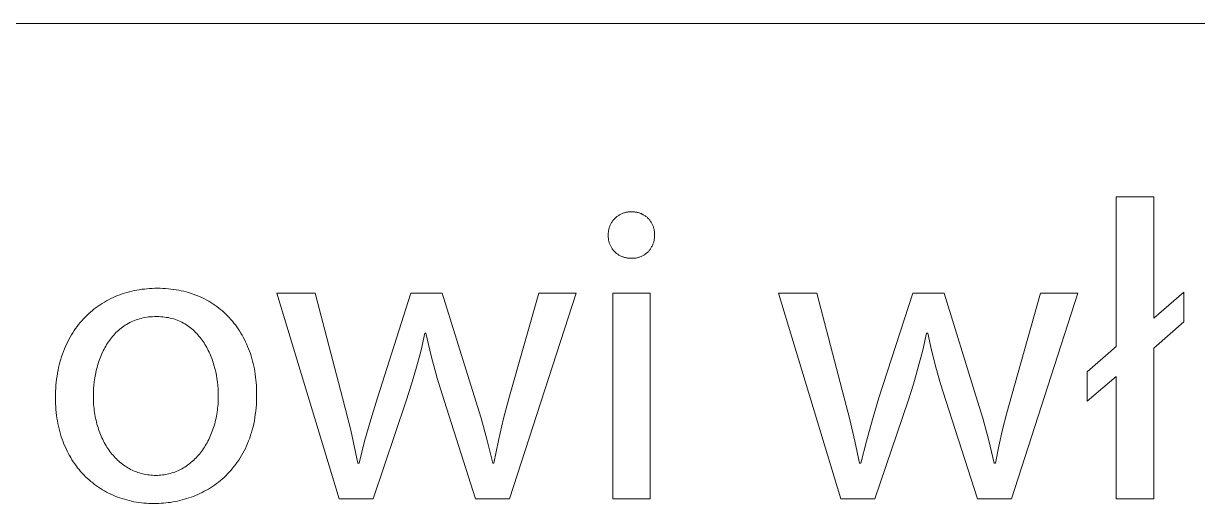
# Model space of a CAD drawing. Header units: millimetres. Extents: x 0 to 4468, y 0 to 3122.
# Drawn here: x 3651.7 to 3775.1, y 74.4 to 124.9 of the extents above; entities that cross this region are included whole.
import ezdxf

# ---------------------------------------------------------------- set-up
doc = ezdxf.new("R2010")
doc.units = ezdxf.units.MM
doc.header["$MEASUREMENT"] = 0
doc.layers.add('Domyślny', color=7, linetype='Continuous', true_color=0x000000)

msp = doc.modelspace()

# ---------------------------------------------------------------- linework, layer by layer
at = {"layer": 'Domyślny', "color": 18, "lineweight": 15, "true_color": 0x000000}
for p, q in [((2779.7, 124.86), (4464.07, 124.86)), ((3766.56, 90.87), (3766.56, 106.63)), ((3766.56, 106.63), (3770.52, 106.63)), ((3770.52, 106.63), (3770.52, 93.86)), ((3714.77, 104.93), (3714.85, 104.95)), ((3714.85, 104.95), (3714.93, 104.98)), ((3714.93, 104.98), (3715.01, 105)), ((3715.01, 105), (3715.09, 105.01)), ((3715.09, 105.01), (3715.17, 105.03)), ((3715.17, 105.03), (3715.26, 105.04)), ((3715.26, 105.04), (3715.34, 105.05)), ((3715.34, 105.05), (3715.42, 105.05)), ((3715.42, 105.05), (3715.5, 105.05)), ((3715.5, 105.05), (3715.59, 105.05)), ((3715.59, 105.05), (3715.67, 105.05)), ((3715.67, 105.05), (3715.75, 105.05)), ((3715.75, 105.05), (3715.83, 105.05)), ((3715.83, 105.05), (3715.91, 105.04)), ((3715.91, 105.04), (3715.99, 105.03)), ((3715.99, 105.03), (3716.07, 105.02)), ((3716.07, 105.02), (3716.15, 105.01)), ((3716.15, 105.01), (3716.23, 104.99)), ((3716.23, 104.99), (3716.31, 104.97)), ((3716.31, 104.97), (3716.39, 104.94)), ((3713.38, 103.71), (3713.42, 103.78)), ((3713.42, 103.78), (3713.46, 103.85)), ((3713.46, 103.85), (3713.5, 103.92)), ((3713.5, 103.92), (3713.55, 103.99)), ((3713.55, 103.99), (3713.59, 104.06)), ((3713.59, 104.06), (3713.64, 104.13)), ((3713.64, 104.13), (3713.69, 104.19)), ((3713.69, 104.19), (3713.75, 104.25)), ((3713.75, 104.25), (3713.8, 104.31)), ((3713.8, 104.31), (3713.86, 104.37)), ((3713.86, 104.37), (3713.92, 104.43)), ((3713.92, 104.43), (3713.98, 104.49)), ((3713.98, 104.49), (3714.05, 104.54)), ((3714.05, 104.54), (3714.11, 104.59)), ((3714.11, 104.59), (3714.18, 104.64)), ((3714.18, 104.64), (3714.25, 104.68)), ((3714.25, 104.68), (3714.32, 104.72)), ((3714.32, 104.72), (3714.39, 104.77)), ((3714.39, 104.77), (3714.47, 104.8)), ((3714.47, 104.8), (3714.54, 104.84)), ((3714.54, 104.84), (3714.62, 104.87)), ((3714.62, 104.87), (3714.69, 104.9)), ((3714.69, 104.9), (3714.77, 104.93)), ((3716.39, 104.94), (3716.46, 104.92)), ((3716.46, 104.92), (3716.54, 104.89)), ((3716.54, 104.89), (3716.61, 104.86)), ((3716.61, 104.86), (3716.69, 104.82)), ((3716.69, 104.82), (3716.76, 104.79)), ((3716.76, 104.79), (3716.83, 104.75)), ((3716.83, 104.75), (3716.9, 104.71)), ((3716.9, 104.71), (3716.97, 104.66)), ((3716.97, 104.66), (3717.04, 104.62)), ((3717.04, 104.62), (3717.1, 104.57)), ((3717.1, 104.57), (3717.17, 104.52)), ((3717.17, 104.52), (3717.23, 104.47)), ((3717.23, 104.47), (3717.29, 104.41)), ((3717.29, 104.41), (3717.35, 104.35)), ((3717.35, 104.35), (3717.4, 104.3)), ((3717.4, 104.3), (3717.45, 104.23)), ((3717.45, 104.23), (3717.51, 104.17)), ((3717.51, 104.17), (3717.56, 104.11)), ((3717.56, 104.11), (3717.6, 104.04)), ((3717.6, 104.04), (3717.65, 103.97)), ((3717.65, 103.97), (3717.69, 103.9)), ((3717.69, 103.9), (3717.73, 103.83)), ((3717.73, 103.83), (3717.77, 103.76)), ((3717.77, 103.76), (3717.8, 103.69)), ((3713.14, 102.67), (3713.15, 102.75)), ((3713.15, 102.58), (3713.14, 102.67)), ((3713.14, 102.5), (3713.15, 102.58)), ((3713.15, 102.42), (3713.14, 102.5)), ((3713.15, 102.83), (3713.16, 102.91)), ((3713.15, 102.75), (3713.15, 102.83)), ((3713.16, 102.91), (3713.17, 103)), ((3713.17, 103), (3713.18, 103.08)), ((3713.18, 103.08), (3713.2, 103.16)), ((3713.2, 103.16), (3713.21, 103.24)), ((3713.21, 103.24), (3713.23, 103.32)), ((3713.23, 103.32), (3713.26, 103.4)), ((3713.26, 103.4), (3713.29, 103.48)), ((3713.29, 103.48), (3713.31, 103.55)), ((3713.31, 103.55), (3713.35, 103.63)), ((3713.35, 103.63), (3713.38, 103.71)), ((3717.8, 103.69), (3717.84, 103.61)), ((3717.84, 103.61), (3717.87, 103.54)), ((3717.87, 103.54), (3717.89, 103.46)), ((3717.89, 103.46), (3717.92, 103.38)), ((3717.92, 103.38), (3717.94, 103.31)), ((3717.94, 103.31), (3717.96, 103.23)), ((3717.96, 103.23), (3717.97, 103.15)), ((3717.97, 103.15), (3717.99, 103.07)), ((3717.99, 103.07), (3718, 102.99)), ((3718, 102.99), (3718.01, 102.91)), ((3718.01, 102.91), (3718.01, 102.83)), ((3718.01, 102.83), (3718.02, 102.74)), ((3718.02, 102.74), (3718.01, 102.66)), ((3718.01, 102.66), (3718.01, 102.58)), ((3718.01, 102.58), (3718.01, 102.5)), ((3718.01, 102.5), (3718.01, 102.42)), ((3713.15, 102.34), (3713.15, 102.42)), ((3713.16, 102.26), (3713.15, 102.34)), ((3713.17, 102.18), (3713.16, 102.26)), ((3713.18, 102.1), (3713.17, 102.18)), ((3713.19, 102.03), (3713.18, 102.1)), ((3713.21, 101.95), (3713.19, 102.03)), ((3713.23, 101.87), (3713.21, 101.95)), ((3713.25, 101.79), (3713.23, 101.87)), ((3713.28, 101.72), (3713.25, 101.79)), ((3713.31, 101.64), (3713.28, 101.72)), ((3713.34, 101.57), (3713.31, 101.64)), ((3713.37, 101.49), (3713.34, 101.57)), ((3713.41, 101.42), (3713.37, 101.49)), ((3713.44, 101.35), (3713.41, 101.42)), ((3713.49, 101.28), (3713.44, 101.35)), ((3713.53, 101.22), (3713.49, 101.28)), ((3717.67, 101.28), (3717.63, 101.21)), ((3717.71, 101.35), (3717.67, 101.28)), ((3717.75, 101.42), (3717.71, 101.35)), ((3717.79, 101.49), (3717.75, 101.42)), ((3717.82, 101.56), (3717.79, 101.49)), ((3717.85, 101.64), (3717.82, 101.56)), ((3717.88, 101.71), (3717.85, 101.64)), ((3717.91, 101.79), (3717.88, 101.71)), ((3717.93, 101.87), (3717.91, 101.79)), ((3717.95, 101.94), (3717.93, 101.87)), ((3717.97, 102.02), (3717.95, 101.94)), ((3717.98, 102.1), (3717.97, 102.02)), ((3717.99, 102.18), (3717.98, 102.1)), ((3718, 102.26), (3717.99, 102.18)), ((3718.01, 102.34), (3718, 102.26)), ((3718.01, 102.42), (3718.01, 102.34)), ((3713.57, 101.15), (3713.53, 101.22)), ((3713.62, 101.09), (3713.57, 101.15)), ((3713.67, 101.02), (3713.62, 101.09)), ((3713.72, 100.96), (3713.67, 101.02)), ((3713.78, 100.9), (3713.72, 100.96)), ((3713.83, 100.84), (3713.78, 100.9)), ((3713.89, 100.79), (3713.83, 100.84)), ((3713.95, 100.74), (3713.89, 100.79)), ((3714.01, 100.68), (3713.95, 100.74)), ((3714.08, 100.64), (3714.01, 100.68)), ((3714.14, 100.59), (3714.08, 100.64)), ((3714.21, 100.54), (3714.14, 100.59)), ((3714.27, 100.5), (3714.21, 100.54)), ((3714.34, 100.46), (3714.27, 100.5)), ((3714.41, 100.42), (3714.34, 100.46)), ((3714.49, 100.39), (3714.41, 100.42)), ((3714.56, 100.36), (3714.49, 100.39)), ((3714.63, 100.33), (3714.56, 100.36)), ((3714.71, 100.3), (3714.63, 100.33)), ((3714.79, 100.27), (3714.71, 100.3)), ((3714.86, 100.25), (3714.79, 100.27)), ((3714.94, 100.23), (3714.86, 100.25)), ((3715.02, 100.22), (3714.94, 100.23)), ((3715.1, 100.2), (3715.02, 100.22)), ((3715.18, 100.19), (3715.1, 100.2)), ((3715.26, 100.18), (3715.18, 100.19)), ((3715.34, 100.18), (3715.26, 100.18)), ((3715.42, 100.17), (3715.34, 100.18)), ((3715.5, 100.17), (3715.42, 100.17)), ((3715.58, 100.17), (3715.5, 100.17)), ((3715.66, 100.16), (3715.58, 100.17)), ((3715.74, 100.16), (3715.66, 100.16)), ((3715.82, 100.17), (3715.74, 100.16)), ((3715.9, 100.17), (3715.82, 100.17)), ((3715.98, 100.18), (3715.9, 100.17)), ((3716.06, 100.19), (3715.98, 100.18)), ((3716.14, 100.21), (3716.06, 100.19)), ((3716.22, 100.22), (3716.14, 100.21)), ((3716.29, 100.24), (3716.22, 100.22)), ((3716.37, 100.27), (3716.29, 100.24)), ((3716.45, 100.29), (3716.37, 100.27)), ((3716.52, 100.32), (3716.45, 100.29)), ((3716.6, 100.35), (3716.52, 100.32)), ((3716.67, 100.38), (3716.6, 100.35)), ((3716.74, 100.42), (3716.67, 100.38)), ((3716.81, 100.45), (3716.74, 100.42)), ((3716.88, 100.49), (3716.81, 100.45)), ((3716.95, 100.54), (3716.88, 100.49)), ((3717.02, 100.58), (3716.95, 100.54)), ((3717.08, 100.63), (3717.02, 100.58)), ((3717.15, 100.68), (3717.08, 100.63)), ((3717.21, 100.73), (3717.15, 100.68)), ((3717.27, 100.78), (3717.21, 100.73)), ((3717.33, 100.84), (3717.27, 100.78)), ((3717.38, 100.9), (3717.33, 100.84)), ((3717.44, 100.96), (3717.38, 100.9)), ((3717.49, 101.02), (3717.44, 100.96)), ((3717.54, 101.08), (3717.49, 101.02)), ((3717.59, 101.14), (3717.54, 101.08)), ((3717.63, 101.21), (3717.59, 101.14)), ((3661.54, 96.23), (3661.79, 96.33)), ((3661.79, 96.33), (3662.03, 96.41)), ((3662.03, 96.41), (3662.28, 96.5)), ((3662.28, 96.5), (3662.53, 96.57)), ((3662.53, 96.57), (3662.79, 96.64)), ((3662.79, 96.64), (3663.04, 96.7)), ((3663.04, 96.7), (3663.3, 96.76)), ((3663.3, 96.76), (3663.56, 96.81)), ((3663.56, 96.81), (3663.83, 96.86)), ((3663.83, 96.86), (3664.1, 96.9)), ((3664.1, 96.9), (3664.37, 96.93)), ((3664.37, 96.93), (3664.64, 96.96)), ((3664.64, 96.96), (3664.91, 96.98)), ((3664.91, 96.98), (3665.19, 97)), ((3665.19, 97), (3665.46, 97.01)), ((3665.46, 97.01), (3665.74, 97.01)), ((3665.74, 97.01), (3666.03, 97.01)), ((3666.03, 97.01), (3666.32, 97)), ((3666.32, 97), (3666.6, 96.98)), ((3666.6, 96.98), (3666.89, 96.96)), ((3666.89, 96.96), (3667.16, 96.93)), ((3667.16, 96.93), (3667.44, 96.89)), ((3667.44, 96.89), (3667.71, 96.85)), ((3667.71, 96.85), (3667.98, 96.8)), ((3667.98, 96.8), (3668.24, 96.75)), ((3668.24, 96.75), (3668.5, 96.69)), ((3668.5, 96.69), (3668.76, 96.62)), ((3668.76, 96.62), (3669.02, 96.55)), ((3669.02, 96.55), (3669.27, 96.47)), ((3669.27, 96.47), (3669.51, 96.39)), ((3669.51, 96.39), (3669.76, 96.3)), ((3684.84, 74.86), (3678.31, 96.51)), ((3678.31, 96.51), (3682.34, 96.51)), ((3682.34, 96.51), (3685.2, 85.5)), ((3688.87, 85.47), (3692.4, 96.51)), ((3692.4, 96.51), (3695.7, 96.51)), ((3695.7, 96.51), (3699.06, 85.68)), ((3702.77, 85.65), (3705.86, 96.51)), ((3709.76, 96.51), (3702.77, 74.86)), ((3705.86, 96.51), (3709.76, 96.51)), ((3713.62, 96.51), (3717.57, 96.51)), ((3713.62, 74.86), (3713.62, 96.51)), ((3717.57, 96.51), (3717.57, 74.86)), ((3737.62, 74.86), (3731.07, 96.51)), ((3731.07, 96.51), (3735.1, 96.51)), ((3735.1, 96.51), (3737.96, 85.5)), ((3741.62, 85.47), (3745.17, 96.51)), ((3745.17, 96.51), (3748.48, 96.51)), ((3748.48, 96.51), (3751.82, 85.68)), ((3755.54, 85.65), (3758.62, 96.51)), ((3762.52, 96.51), (3755.54, 74.86)), ((3758.62, 96.51), (3762.52, 96.51)), ((3770.52, 93.86), (3773.69, 96.6)), ((3773.69, 96.6), (3773.69, 93.46)), ((3659.3, 94.99), (3659.51, 95.14)), ((3659.51, 95.14), (3659.72, 95.28)), ((3659.72, 95.28), (3659.94, 95.42)), ((3659.94, 95.42), (3660.16, 95.55)), ((3660.16, 95.55), (3660.38, 95.68)), ((3660.38, 95.68), (3660.6, 95.8)), ((3660.6, 95.8), (3660.83, 95.92)), ((3660.83, 95.92), (3661.07, 96.03)), ((3661.07, 96.03), (3661.3, 96.13)), ((3661.3, 96.13), (3661.54, 96.23)), ((3669.76, 96.3), (3670, 96.2)), ((3670, 96.2), (3670.23, 96.1)), ((3670.23, 96.1), (3670.47, 95.99)), ((3670.47, 95.99), (3670.69, 95.88)), ((3670.69, 95.88), (3670.92, 95.76)), ((3670.92, 95.76), (3671.14, 95.64)), ((3671.14, 95.64), (3671.36, 95.51)), ((3671.36, 95.51), (3671.57, 95.37)), ((3671.57, 95.37), (3671.78, 95.23)), ((3671.78, 95.23), (3671.98, 95.09)), ((3671.98, 95.09), (3672.18, 94.93)), ((3657.96, 93.79), (3658.14, 93.98)), ((3658.14, 93.98), (3658.32, 94.16)), ((3658.32, 94.16), (3658.51, 94.34)), ((3658.51, 94.34), (3658.7, 94.51)), ((3658.7, 94.51), (3658.9, 94.67)), ((3658.9, 94.67), (3659.1, 94.83)), ((3659.1, 94.83), (3659.3, 94.99)), ((3664.04, 93.84), (3663.85, 93.79)), ((3664.22, 93.89), (3664.04, 93.84)), ((3664.42, 93.93), (3664.22, 93.89)), ((3664.61, 93.96), (3664.42, 93.93)), ((3664.81, 93.99), (3664.61, 93.96)), ((3665.02, 94.01), (3664.81, 93.99)), ((3665.23, 94.02), (3665.02, 94.01)), ((3665.44, 94.03), (3665.23, 94.02)), ((3665.65, 94.04), (3665.44, 94.03)), ((3665.87, 94.03), (3665.65, 94.04)), ((3666.08, 94.02), (3665.87, 94.03)), ((3666.29, 94.01), (3666.08, 94.02)), ((3666.49, 93.98), (3666.29, 94.01)), ((3666.69, 93.95), (3666.49, 93.98)), ((3666.89, 93.92), (3666.69, 93.95)), ((3667.08, 93.88), (3666.89, 93.92)), ((3667.27, 93.83), (3667.08, 93.88)), ((3672.18, 94.93), (3672.38, 94.78)), ((3672.38, 94.78), (3672.57, 94.62)), ((3672.57, 94.62), (3672.76, 94.45)), ((3672.76, 94.45), (3672.94, 94.28)), ((3672.94, 94.28), (3673.12, 94.1)), ((3673.12, 94.1), (3673.29, 93.92)), ((3673.29, 93.92), (3673.46, 93.74)), ((3656.98, 92.55), (3657.13, 92.77)), ((3657.13, 92.77), (3657.29, 92.99)), ((3657.29, 92.99), (3657.45, 93.19)), ((3657.45, 93.19), (3657.61, 93.4)), ((3657.61, 93.4), (3657.78, 93.6)), ((3657.78, 93.6), (3657.96, 93.79)), ((3661.77, 92.7), (3661.64, 92.58)), ((3661.91, 92.81), (3661.77, 92.7)), ((3662.05, 92.92), (3661.91, 92.81)), ((3662.2, 93.02), (3662.05, 92.92)), ((3662.35, 93.12), (3662.2, 93.02)), ((3662.5, 93.21), (3662.35, 93.12)), ((3662.66, 93.3), (3662.5, 93.21)), ((3662.82, 93.39), (3662.66, 93.3)), ((3662.98, 93.47), (3662.82, 93.39)), ((3663.15, 93.54), (3662.98, 93.47)), ((3663.32, 93.61), (3663.15, 93.54)), ((3663.49, 93.68), (3663.32, 93.61)), ((3663.67, 93.74), (3663.49, 93.68)), ((3663.85, 93.79), (3663.67, 93.74)), ((3667.45, 93.78), (3667.27, 93.83)), ((3667.63, 93.72), (3667.45, 93.78)), ((3667.81, 93.65), (3667.63, 93.72)), ((3667.98, 93.58), (3667.81, 93.65)), ((3668.15, 93.51), (3667.98, 93.58)), ((3668.31, 93.43), (3668.15, 93.51)), ((3668.48, 93.34), (3668.31, 93.43)), ((3668.63, 93.25), (3668.48, 93.34)), ((3668.79, 93.16), (3668.63, 93.25)), ((3668.93, 93.06), (3668.79, 93.16)), ((3669.08, 92.96), (3668.93, 93.06)), ((3669.22, 92.85), (3669.08, 92.96)), ((3669.36, 92.74), (3669.22, 92.85)), ((3669.5, 92.62), (3669.36, 92.74)), ((3669.63, 92.5), (3669.5, 92.62)), ((3673.46, 93.74), (3673.62, 93.55)), ((3673.62, 93.55), (3673.78, 93.35)), ((3673.78, 93.35), (3673.94, 93.15)), ((3673.94, 93.15), (3674.09, 92.94)), ((3674.09, 92.94), (3674.24, 92.74)), ((3674.24, 92.74), (3674.38, 92.52)), ((3773.69, 93.46), (3770.52, 90.72)), ((3656.18, 91.13), (3656.3, 91.38)), ((3656.3, 91.38), (3656.42, 91.63)), ((3656.42, 91.63), (3656.56, 91.87)), ((3656.56, 91.87), (3656.69, 92.1)), ((3656.69, 92.1), (3656.83, 92.33)), ((3656.83, 92.33), (3656.98, 92.55)), ((3660.59, 91.38), (3660.49, 91.23)), ((3660.69, 91.53), (3660.59, 91.38)), ((3660.8, 91.67), (3660.69, 91.53)), ((3660.91, 91.81), (3660.8, 91.67)), ((3661.02, 91.95), (3660.91, 91.81)), ((3661.14, 92.08), (3661.02, 91.95)), ((3661.26, 92.21), (3661.14, 92.08)), ((3661.38, 92.34), (3661.26, 92.21)), ((3661.51, 92.46), (3661.38, 92.34)), ((3661.64, 92.58), (3661.51, 92.46)), ((3669.75, 92.37), (3669.63, 92.5)), ((3669.88, 92.25), (3669.75, 92.37)), ((3670, 92.11), (3669.88, 92.25)), ((3670.11, 91.98), (3670, 92.11)), ((3670.23, 91.84), (3670.11, 91.98)), ((3670.34, 91.7), (3670.23, 91.84)), ((3670.44, 91.56), (3670.34, 91.7)), ((3670.55, 91.41), (3670.44, 91.56)), ((3670.64, 91.26), (3670.55, 91.41)), ((3674.38, 92.52), (3674.51, 92.3)), ((3674.51, 92.3), (3674.64, 92.08)), ((3674.64, 92.08), (3674.77, 91.85)), ((3674.77, 91.85), (3674.89, 91.62)), ((3674.89, 91.62), (3675.01, 91.39)), ((3675.01, 91.39), (3675.12, 91.15)), ((3693.87, 92.3), (3693.46, 90.49)), ((3693.96, 92.3), (3693.87, 92.3)), ((3694.52, 89.91), (3693.96, 92.3)), ((3746.63, 92.3), (3746.22, 90.49)), ((3746.74, 92.3), (3746.63, 92.3)), ((3747.14, 90.51), (3746.74, 92.3)), ((3655.75, 90.09), (3655.85, 90.36)), ((3655.85, 90.36), (3655.95, 90.62)), ((3655.95, 90.62), (3656.06, 90.88)), ((3656.06, 90.88), (3656.18, 91.13)), ((3659.96, 90.27), (3659.88, 90.1)), ((3660.04, 90.44), (3659.96, 90.27)), ((3660.12, 90.6), (3660.04, 90.44)), ((3660.21, 90.76), (3660.12, 90.6)), ((3660.3, 90.92), (3660.21, 90.76)), ((3660.39, 91.08), (3660.3, 90.92)), ((3660.49, 91.23), (3660.39, 91.08)), ((3670.74, 91.1), (3670.64, 91.26)), ((3670.83, 90.95), (3670.74, 91.1)), ((3670.92, 90.79), (3670.83, 90.95)), ((3671.01, 90.63), (3670.92, 90.79)), ((3671.09, 90.47), (3671.01, 90.63)), ((3671.17, 90.3), (3671.09, 90.47)), ((3671.24, 90.14), (3671.17, 90.3)), ((3671.32, 89.97), (3671.24, 90.14)), ((3675.12, 91.15), (3675.22, 90.9)), ((3675.22, 90.9), (3675.32, 90.65)), ((3675.32, 90.65), (3675.42, 90.4)), ((3675.42, 90.4), (3675.51, 90.15)), ((3675.51, 90.15), (3675.59, 89.89)), ((3693.46, 90.49), (3692.99, 88.7)), ((3746.22, 90.49), (3745.75, 88.7)), ((3747.6, 88.72), (3747.14, 90.51)), ((3763.52, 88.22), (3766.56, 90.87)), ((3770.52, 90.72), (3770.52, 74.86)), ((3655.35, 88.67), (3655.42, 88.97)), ((3655.42, 88.97), (3655.49, 89.25)), ((3655.49, 89.25), (3655.57, 89.54)), ((3655.57, 89.54), (3655.66, 89.82)), ((3655.66, 89.82), (3655.75, 90.09)), ((3659.49, 89.05), (3659.44, 88.87)), ((3659.55, 89.23), (3659.49, 89.05)), ((3659.61, 89.41), (3659.55, 89.23)), ((3659.67, 89.59), (3659.61, 89.41)), ((3659.74, 89.76), (3659.67, 89.59)), ((3659.81, 89.93), (3659.74, 89.76)), ((3659.88, 90.1), (3659.81, 89.93)), ((3671.39, 89.8), (3671.32, 89.97)), ((3671.45, 89.63), (3671.39, 89.8)), ((3671.52, 89.45), (3671.45, 89.63)), ((3671.57, 89.28), (3671.52, 89.45)), ((3671.63, 89.11), (3671.57, 89.28)), ((3671.68, 88.93), (3671.63, 89.11)), ((3671.78, 88.57), (3671.68, 88.93)), ((3675.59, 89.89), (3675.67, 89.62)), ((3675.67, 89.62), (3675.74, 89.35)), ((3675.74, 89.35), (3675.81, 89.08)), ((3675.81, 89.08), (3675.87, 88.81)), ((3695.16, 87.54), (3694.52, 89.91)), ((3655.14, 87.46), (3655.18, 87.77)), ((3655.18, 87.77), (3655.23, 88.07)), ((3655.23, 88.07), (3655.29, 88.38)), ((3655.29, 88.38), (3655.35, 88.67)), ((3659.22, 87.94), (3659.15, 87.57)), ((3659.3, 88.32), (3659.22, 87.94)), ((3659.34, 88.5), (3659.3, 88.32)), ((3659.39, 88.69), (3659.34, 88.5)), ((3659.44, 88.87), (3659.39, 88.69)), ((3671.87, 88.22), (3671.78, 88.57)), ((3671.94, 87.86), (3671.87, 88.22)), ((3672, 87.5), (3671.94, 87.86)), ((3675.87, 88.81), (3675.93, 88.53)), ((3675.93, 88.53), (3675.98, 88.25)), ((3675.98, 88.25), (3676.03, 87.96)), ((3676.03, 87.96), (3676.06, 87.67)), ((3676.06, 87.67), (3676.1, 87.38)), ((3692.99, 88.7), (3692.47, 86.91)), ((3745.75, 88.7), (3745.24, 86.91)), ((3748.1, 86.95), (3747.6, 88.72)), ((3763.52, 85.14), (3763.52, 88.22)), ((3766.56, 87.73), (3763.52, 85.14)), ((3766.56, 74.86), (3766.56, 87.73)), ((3655.03, 86.17), (3655.05, 86.5)), ((3655.05, 86.5), (3655.07, 86.82)), ((3655.07, 86.82), (3655.1, 87.14)), ((3655.1, 87.14), (3655.14, 87.46)), ((3659.06, 86.8), (3659.03, 86.42)), ((3659.1, 87.18), (3659.06, 86.8)), ((3659.15, 87.57), (3659.1, 87.18)), ((3672.05, 87.14), (3672, 87.5)), ((3672.09, 86.78), (3672.05, 87.14)), ((3672.12, 86.43), (3672.09, 86.78)), ((3672.14, 86.08), (3672.12, 86.43)), ((3676.1, 87.38), (3676.12, 87.08)), ((3676.12, 87.08), (3676.15, 86.78)), ((3676.15, 86.78), (3676.16, 86.48)), ((3676.16, 86.48), (3676.17, 86.18)), ((3692.47, 86.91), (3691.91, 85.15)), ((3695.88, 85.19), (3695.16, 87.54)), ((3745.24, 86.91), (3744.68, 85.15)), ((3748.66, 85.19), (3748.1, 86.95)), ((3655.02, 85.83), (3655.03, 86.17)), ((3655.02, 85.5), (3655.02, 85.83)), ((3655.02, 85.18), (3655.02, 85.5)), ((3659.01, 86.03), (3659, 85.64)), ((3659, 85.64), (3659, 85.42)), ((3659, 85.42), (3659.01, 85.2)), ((3659.03, 86.42), (3659.01, 86.03)), ((3659.01, 85.2), (3659.02, 84.99)), ((3672.12, 85.06), (3672.13, 85.28)), ((3672.13, 85.28), (3672.14, 85.51)), ((3672.14, 85.73), (3672.14, 86.08)), ((3672.14, 85.51), (3672.14, 85.73)), ((3676.17, 85.5), (3676.16, 85.13)), ((3676.17, 86.18), (3676.17, 85.87)), ((3676.17, 85.87), (3676.17, 85.5)), ((3685.2, 85.5), (3686.07, 82.07)), ((3688.17, 83.2), (3688.87, 85.47)), ((3699.06, 85.68), (3699.77, 83.34)), ((3702.14, 83.32), (3702.77, 85.65)), ((3737.96, 85.5), (3738.55, 83.22)), ((3740.93, 83.2), (3741.62, 85.47)), ((3751.82, 85.68), (3752.53, 83.34)), ((3755.05, 83.91), (3755.54, 85.65)), ((3655.03, 84.86), (3655.02, 85.18)), ((3655.04, 84.55), (3655.03, 84.86)), ((3655.07, 84.24), (3655.04, 84.55)), ((3655.1, 83.94), (3655.07, 84.24)), ((3659.02, 84.99), (3659.03, 84.77)), ((3659.03, 84.77), (3659.05, 84.56)), ((3659.05, 84.56), (3659.07, 84.35)), ((3659.07, 84.35), (3659.1, 84.14)), ((3659.1, 84.14), (3659.13, 83.93)), ((3671.98, 83.76), (3672.01, 83.97)), ((3672.01, 83.97), (3672.04, 84.18)), ((3672.04, 84.18), (3672.07, 84.4)), ((3672.07, 84.4), (3672.09, 84.62)), ((3672.09, 84.62), (3672.11, 84.83)), ((3672.11, 84.83), (3672.12, 85.06)), ((3676.07, 84.07), (3676.03, 83.73)), ((3676.11, 84.42), (3676.07, 84.07)), ((3676.14, 84.77), (3676.11, 84.42)), ((3676.16, 85.13), (3676.14, 84.77)), ((3691.91, 85.15), (3688.41, 74.86)), ((3699.2, 74.86), (3695.88, 85.19)), ((3744.68, 85.15), (3741.19, 74.86)), ((3751.97, 74.86), (3748.66, 85.19)), ((3655.13, 83.64), (3655.1, 83.94)), ((3655.17, 83.35), (3655.13, 83.64)), ((3655.22, 83.06), (3655.17, 83.35)), ((3655.27, 82.77), (3655.22, 83.06)), ((3655.33, 82.49), (3655.27, 82.77)), ((3659.13, 83.93), (3659.16, 83.72)), ((3659.16, 83.72), (3659.2, 83.52)), ((3659.2, 83.52), (3659.24, 83.32)), ((3659.24, 83.32), (3659.28, 83.12)), ((3659.28, 83.12), (3659.33, 82.92)), ((3659.33, 82.92), (3659.38, 82.73)), ((3659.38, 82.73), (3659.43, 82.54)), ((3671.7, 82.55), (3671.76, 82.75)), ((3671.76, 82.75), (3671.81, 82.95)), ((3671.81, 82.95), (3671.86, 83.15)), ((3671.86, 83.15), (3671.9, 83.35)), ((3671.9, 83.35), (3671.94, 83.55)), ((3671.94, 83.55), (3671.98, 83.76)), ((3675.86, 82.75), (3675.79, 82.44)), ((3675.93, 83.07), (3675.86, 82.75)), ((3675.98, 83.4), (3675.93, 83.07)), ((3676.03, 83.73), (3675.98, 83.4)), ((3687.53, 80.92), (3688.17, 83.2)), ((3699.77, 83.34), (3700.42, 80.99)), ((3701.59, 80.98), (3702.14, 83.32)), ((3738.55, 83.22), (3739.09, 80.92)), ((3740.29, 80.91), (3740.93, 83.2)), ((3752.53, 83.34), (3753.17, 80.99)), ((3754.61, 82.16), (3755.05, 83.91)), ((3655.4, 82.21), (3655.33, 82.49)), ((3655.47, 81.93), (3655.4, 82.21)), ((3655.55, 81.66), (3655.47, 81.93)), ((3655.63, 81.39), (3655.55, 81.66)), ((3659.43, 82.54), (3659.49, 82.35)), ((3659.49, 82.35), (3659.55, 82.16)), ((3659.55, 82.16), (3659.61, 81.98)), ((3659.61, 81.98), (3659.68, 81.8)), ((3659.68, 81.8), (3659.75, 81.62)), ((3659.75, 81.62), (3659.83, 81.44)), ((3671.3, 81.44), (3671.37, 81.62)), ((3671.37, 81.62), (3671.44, 81.8)), ((3671.44, 81.8), (3671.51, 81.99)), ((3671.51, 81.99), (3671.58, 82.17)), ((3671.58, 82.17), (3671.64, 82.36)), ((3671.64, 82.36), (3671.7, 82.55)), ((3675.54, 81.54), (3675.44, 81.25)), ((3675.63, 81.83), (3675.54, 81.54)), ((3675.71, 82.13), (3675.63, 81.83)), ((3675.79, 82.44), (3675.71, 82.13)), ((3686.07, 82.07), (3686.82, 78.61)), ((3754.22, 80.39), (3754.61, 82.16)), ((3655.72, 81.13), (3655.63, 81.39)), ((3655.81, 80.87), (3655.72, 81.13)), ((3655.91, 80.62), (3655.81, 80.87)), ((3656.02, 80.37), (3655.91, 80.62)), ((3656.13, 80.13), (3656.02, 80.37)), ((3659.83, 81.44), (3659.9, 81.27)), ((3659.9, 81.27), (3659.98, 81.1)), ((3659.98, 81.1), (3660.07, 80.93)), ((3660.07, 80.93), (3660.15, 80.77)), ((3660.15, 80.77), (3660.24, 80.61)), ((3660.24, 80.61), (3660.34, 80.45)), ((3660.34, 80.45), (3660.43, 80.3)), ((3660.43, 80.3), (3660.53, 80.14)), ((3670.58, 80.14), (3670.68, 80.29)), ((3670.68, 80.29), (3670.77, 80.44)), ((3670.77, 80.44), (3670.87, 80.6)), ((3670.87, 80.6), (3670.96, 80.76)), ((3670.96, 80.76), (3671.05, 80.93)), ((3671.05, 80.93), (3671.13, 81.1)), ((3671.13, 81.1), (3671.22, 81.27)), ((3671.22, 81.27), (3671.3, 81.44)), ((3675.11, 80.42), (3674.99, 80.16)), ((3675.22, 80.69), (3675.11, 80.42)), ((3675.33, 80.97), (3675.22, 80.69)), ((3675.44, 81.25), (3675.33, 80.97)), ((3686.95, 78.61), (3687.53, 80.92)), ((3700.42, 80.99), (3701, 78.61)), ((3701.12, 78.61), (3701.59, 80.98)), ((3739.09, 80.92), (3739.56, 78.61)), ((3739.71, 78.61), (3740.29, 80.91)), ((3753.17, 80.99), (3753.74, 78.61)), ((3753.89, 78.61), (3754.22, 80.39)), ((3656.24, 79.89), (3656.13, 80.13)), ((3656.36, 79.65), (3656.24, 79.89)), ((3656.49, 79.42), (3656.36, 79.65)), ((3656.62, 79.19), (3656.49, 79.42)), ((3656.75, 78.97), (3656.62, 79.19)), ((3660.53, 80.14), (3660.63, 80)), ((3660.63, 80), (3660.74, 79.85)), ((3660.74, 79.85), (3660.84, 79.71)), ((3660.84, 79.71), (3660.95, 79.57)), ((3660.95, 79.57), (3661.07, 79.44)), ((3661.07, 79.44), (3661.18, 79.31)), ((3661.18, 79.31), (3661.3, 79.18)), ((3661.3, 79.18), (3661.42, 79.06)), ((3661.42, 79.06), (3661.55, 78.94)), ((3669.55, 78.93), (3669.67, 79.05)), ((3669.67, 79.05), (3669.8, 79.17)), ((3669.8, 79.17), (3669.92, 79.3)), ((3669.92, 79.3), (3670.03, 79.43)), ((3670.03, 79.43), (3670.15, 79.56)), ((3670.15, 79.56), (3670.26, 79.7)), ((3670.26, 79.7), (3670.37, 79.84)), ((3670.37, 79.84), (3670.47, 79.99)), ((3670.47, 79.99), (3670.58, 80.14)), ((3674.45, 79.17), (3674.3, 78.94)), ((3674.59, 79.41), (3674.45, 79.17)), ((3674.73, 79.65), (3674.59, 79.41)), ((3674.86, 79.9), (3674.73, 79.65)), ((3674.99, 80.16), (3674.86, 79.9)), ((3656.89, 78.76), (3656.75, 78.97)), ((3657.04, 78.54), (3656.89, 78.76)), ((3657.19, 78.34), (3657.04, 78.54)), ((3657.34, 78.13), (3657.19, 78.34)), ((3657.5, 77.93), (3657.34, 78.13)), ((3657.66, 77.74), (3657.5, 77.93)), ((3661.55, 78.94), (3661.67, 78.82)), ((3661.67, 78.82), (3661.8, 78.71)), ((3661.8, 78.71), (3661.93, 78.6)), ((3661.93, 78.6), (3662.07, 78.5)), ((3662.07, 78.5), (3662.2, 78.4)), ((3662.2, 78.4), (3662.34, 78.3)), ((3662.34, 78.3), (3662.48, 78.21)), ((3662.48, 78.21), (3662.63, 78.12)), ((3662.63, 78.12), (3662.77, 78.04)), ((3662.77, 78.04), (3662.92, 77.96)), ((3662.92, 77.96), (3663.07, 77.89)), ((3663.07, 77.89), (3663.22, 77.82)), ((3663.22, 77.82), (3663.38, 77.75)), ((3667.72, 77.74), (3667.87, 77.81)), ((3667.87, 77.81), (3668.02, 77.88)), ((3668.02, 77.88), (3668.17, 77.95)), ((3668.17, 77.95), (3668.32, 78.03)), ((3668.32, 78.03), (3668.47, 78.11)), ((3668.47, 78.11), (3668.61, 78.2)), ((3668.61, 78.2), (3668.75, 78.29)), ((3668.75, 78.29), (3668.89, 78.39)), ((3668.89, 78.39), (3669.03, 78.49)), ((3669.03, 78.49), (3669.16, 78.59)), ((3669.16, 78.59), (3669.29, 78.7)), ((3669.29, 78.7), (3669.42, 78.81)), ((3669.42, 78.81), (3669.55, 78.93)), ((3673.48, 77.86), (3673.3, 77.67)), ((3673.65, 78.07), (3673.48, 77.86)), ((3673.82, 78.28), (3673.65, 78.07)), ((3673.98, 78.49), (3673.82, 78.28)), ((3674.14, 78.71), (3673.98, 78.49)), ((3674.3, 78.94), (3674.14, 78.71)), ((3686.82, 78.61), (3686.95, 78.61)), ((3701, 78.61), (3701.12, 78.61)), ((3739.56, 78.61), (3739.71, 78.61)), ((3753.74, 78.61), (3753.89, 78.61)), ((3657.83, 77.55), (3657.66, 77.74)), ((3658, 77.37), (3657.83, 77.55)), ((3658.18, 77.19), (3658, 77.37)), ((3658.36, 77.02), (3658.18, 77.19)), ((3658.55, 76.85), (3658.36, 77.02)), ((3658.74, 76.69), (3658.55, 76.85)), ((3658.93, 76.53), (3658.74, 76.69)), ((3663.38, 77.75), (3663.53, 77.69)), ((3663.53, 77.69), (3663.69, 77.63)), ((3663.69, 77.63), (3663.85, 77.58)), ((3663.85, 77.58), (3664.02, 77.53)), ((3664.02, 77.53), (3664.18, 77.49)), ((3664.18, 77.49), (3664.35, 77.45)), ((3664.35, 77.45), (3664.52, 77.42)), ((3664.52, 77.42), (3664.69, 77.39)), ((3664.69, 77.39), (3664.86, 77.37)), ((3664.86, 77.37), (3665.03, 77.35)), ((3665.03, 77.35), (3665.21, 77.34)), ((3665.21, 77.34), (3665.39, 77.33)), ((3665.39, 77.33), (3665.56, 77.33)), ((3665.56, 77.33), (3665.74, 77.33)), ((3665.74, 77.33), (3665.91, 77.34)), ((3665.91, 77.34), (3666.09, 77.35)), ((3666.09, 77.35), (3666.26, 77.37)), ((3666.26, 77.37), (3666.43, 77.39)), ((3666.43, 77.39), (3666.59, 77.42)), ((3666.59, 77.42), (3666.76, 77.45)), ((3666.76, 77.45), (3666.92, 77.49)), ((3666.92, 77.49), (3667.09, 77.53)), ((3667.09, 77.53), (3667.25, 77.58)), ((3667.25, 77.58), (3667.41, 77.63)), ((3667.41, 77.63), (3667.56, 77.68)), ((3667.56, 77.68), (3667.72, 77.74)), ((3672.16, 76.61), (3671.95, 76.46)), ((3672.36, 76.77), (3672.16, 76.61)), ((3672.55, 76.94), (3672.36, 76.77)), ((3672.75, 77.11), (3672.55, 76.94)), ((3672.94, 77.29), (3672.75, 77.11)), ((3673.12, 77.48), (3672.94, 77.29)), ((3673.3, 77.67), (3673.12, 77.48)), ((3659.13, 76.38), (3658.93, 76.53)), ((3659.33, 76.23), (3659.13, 76.38)), ((3659.53, 76.09), (3659.33, 76.23)), ((3659.74, 75.95), (3659.53, 76.09)), ((3659.95, 75.82), (3659.74, 75.95)), ((3660.17, 75.69), (3659.95, 75.82)), ((3660.39, 75.57), (3660.17, 75.69)), ((3660.61, 75.46), (3660.39, 75.57)), ((3660.84, 75.35), (3660.61, 75.46)), ((3661.07, 75.24), (3660.84, 75.35)), ((3669.99, 75.32), (3669.75, 75.22)), ((3670.21, 75.42), (3669.99, 75.32)), ((3670.44, 75.53), (3670.21, 75.42)), ((3670.66, 75.65), (3670.44, 75.53)), ((3670.89, 75.77), (3670.66, 75.65)), ((3671.1, 75.89), (3670.89, 75.77)), ((3671.32, 76.03), (3671.1, 75.89)), ((3671.53, 76.16), (3671.32, 76.03)), ((3671.74, 76.31), (3671.53, 76.16)), ((3671.95, 76.46), (3671.74, 76.31)), ((3661.3, 75.14), (3661.07, 75.24)), ((3661.53, 75.05), (3661.3, 75.14)), ((3661.77, 74.96), (3661.53, 75.05)), ((3662.02, 74.88), (3661.77, 74.96)), ((3662.26, 74.81), (3662.02, 74.88)), ((3662.51, 74.74), (3662.26, 74.81)), ((3662.76, 74.67), (3662.51, 74.74)), ((3663.01, 74.62), (3662.76, 74.67)), ((3663.27, 74.56), (3663.01, 74.62)), ((3663.53, 74.52), (3663.27, 74.56)), ((3663.79, 74.48), (3663.53, 74.52)), ((3664.05, 74.44), (3663.79, 74.48)), ((3664.32, 74.42), (3664.05, 74.44)), ((3664.58, 74.39), (3664.32, 74.42)), ((3664.85, 74.38), (3664.58, 74.39)), ((3665.13, 74.37), (3664.85, 74.38)), ((3665.4, 74.37), (3665.13, 74.37)), ((3665.65, 74.37), (3665.4, 74.37)), ((3665.89, 74.38), (3665.65, 74.37)), ((3666.14, 74.39), (3665.89, 74.38)), ((3666.38, 74.41), (3666.14, 74.39)), ((3666.63, 74.43), (3666.38, 74.41)), ((3666.87, 74.46), (3666.63, 74.43)), ((3667.12, 74.49), (3666.87, 74.46)), ((3667.36, 74.53), (3667.12, 74.49)), ((3667.61, 74.58), (3667.36, 74.53)), ((3667.85, 74.63), (3667.61, 74.58)), ((3668.09, 74.68), (3667.85, 74.63)), ((3668.33, 74.74), (3668.09, 74.68)), ((3668.57, 74.81), (3668.33, 74.74)), ((3668.81, 74.88), (3668.57, 74.81)), ((3669.05, 74.95), (3668.81, 74.88)), ((3669.29, 75.04), (3669.05, 74.95)), ((3669.52, 75.12), (3669.29, 75.04)), ((3669.75, 75.22), (3669.52, 75.12)), ((3688.41, 74.86), (3684.84, 74.86)), ((3702.77, 74.86), (3699.2, 74.86)), ((3717.57, 74.86), (3713.62, 74.86)), ((3741.19, 74.86), (3737.62, 74.86)), ((3755.54, 74.86), (3751.97, 74.86)), ((3770.52, 74.86), (3766.56, 74.86))]:
    msp.add_line(p, q, dxfattribs=at)

doc.saveas('drawing.dxf')
